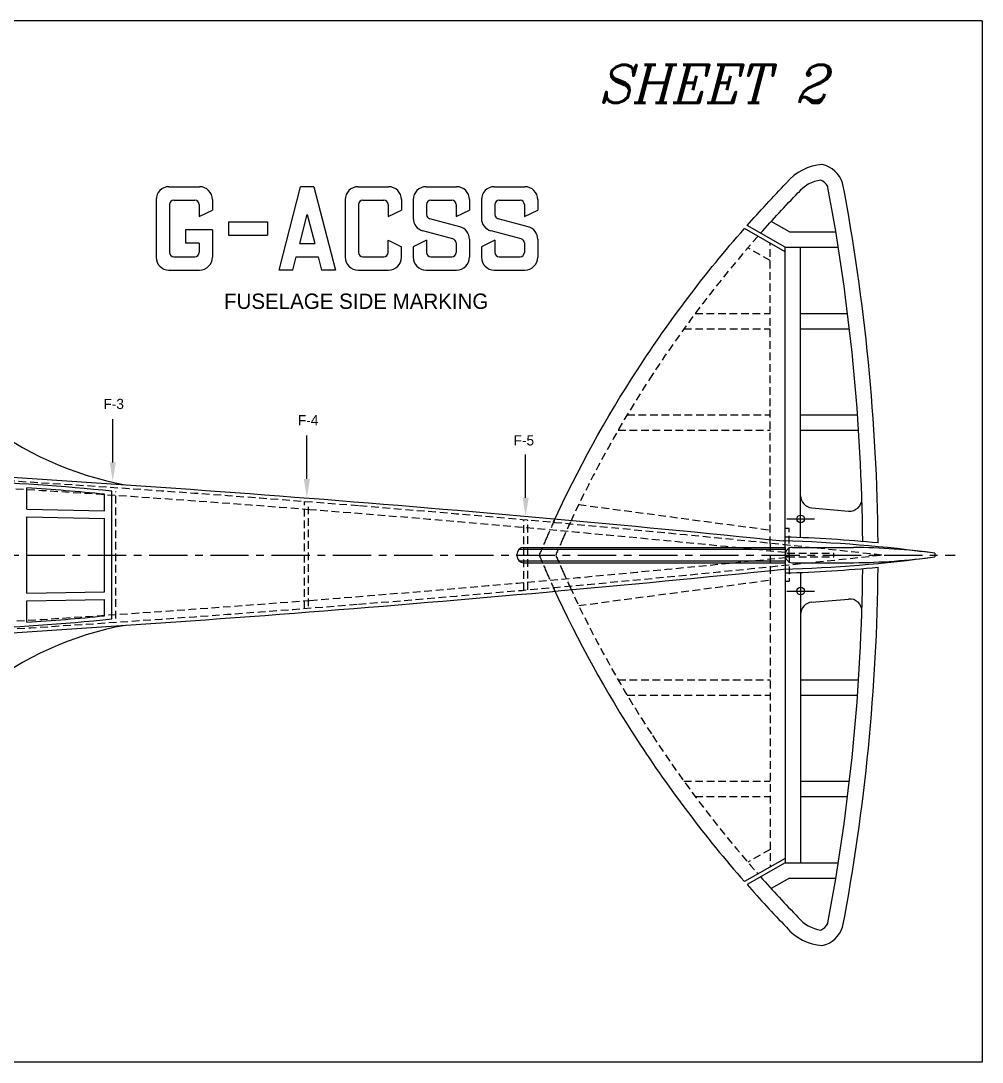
# Model space of a CAD drawing. Extents: x -15.3 to 78.7, y -34 to 0.
# Drawn here: x 47.3 to 78.69, y -34.04 to -0.04 of the extents above; entities that cross this region are included whole.
import ezdxf
from ezdxf.enums import TextEntityAlignment as Align

# ---------------------------------------------------------------- set-up
doc = ezdxf.new("R2010")
doc.units = 0
doc.linetypes.add('CENTER', pattern=[2, 1.25, -0.25, 0.25, -0.25])
doc.linetypes.add('HIDDEN', pattern=[0.375, 0.25, -0.125])
doc.layers.get('0').update_dxf_attribs({"linetype": 'CONTINUOUS'})
for name, color, linetype in [('1', 7, 'CONTINUOUS'), ('2', 7, 'CONTINUOUS'), ('6', 7, 'CONTINUOUS')]:
    doc.layers.add(name, color=color, linetype=linetype)
doc.styles.add('ROMANC', font='ROMANC', dxfattribs={"height": 0.2})
doc.styles.get("Standard").update_dxf_attribs({"font": 'txt', "height": 0.2})

# ---------------------------------------------------------------- blocks, each defined once
blk = doc.blocks.new('ARROWD')
at = {"layer": '2', "color": 7, "linetype": 'CONTINUOUS'}
blk.add_line((-0.0031, 0.0936), (-0.0031, 0.3561), dxfattribs=at)
blk.add_solid([(0.0157, 0.0936), (-0.0218, 0.0936), (-0.0031, -0.0189)], dxfattribs=at)
blk = doc.blocks.new('GA')
at = {"layer": '1', "color": 7, "linetype": 'CONTINUOUS'}
for p, q in [((-4.162, 0.8898), (-3.4494, 0.8898)), ((-1.5946, -1.0541), (-1.0946, 0.8898)), ((-0.7821, 0.8898), (-1.0946, 0.8898)), ((-0.7821, 0.8898), (-0.2821, -1.0541)), ((0.2483, 0.8898), (0.9608, 0.8898)), ((1.833, 0.8898), (2.5456, 0.8898)), ((3.426, 0.8898), (4.1385, 0.8898)), ((-4.462, 0.5898), (-4.462, -0.754)), ((-4.0494, 0.5773), (-3.5619, 0.5773)), ((-3.1495, 0.5898), (-3.1495, 0.3471)), ((-0.0517, 0.5898), (-0.0517, -0.754)), ((0.3608, 0.5773), (0.8483, 0.5773)), ((1.2608, 0.5898), (1.2608, 0.3471)), ((1.533, 0.5898), (1.533, 0.1533)), ((1.9456, 0.5773), (2.433, 0.5773)), ((2.8455, 0.5898), (2.8455, 0.3471)), ((3.126, 0.5898), (3.126, 0.1533)), ((3.5384, 0.5773), (4.026, 0.5773)), ((4.4385, 0.5898), (4.4385, 0.3471)), ((-4.1494, 0.4773), (-4.1494, -0.6416)), ((-3.4619, 0.4773), (-3.4619, 0.1953)), ((-3.4619, 0.1953), (-3.1495, 0.3471)), ((0.2607, 0.4773), (0.2607, -0.6416)), ((0.9483, 0.4773), (0.9483, 0.1953)), ((0.9483, 0.1953), (1.2608, 0.3471)), ((1.8456, 0.4773), (1.8456, 0.2396)), ((2.5331, 0.4773), (2.5331, 0.1953)), ((2.5331, 0.1953), (2.8455, 0.3471)), ((3.4384, 0.4773), (3.4384, 0.2396)), ((4.126, 0.4773), (4.126, 0.1953)), ((4.126, 0.1953), (4.4385, 0.3471)), ((-2.7744, 0.0709), (-1.8665, 0.0709)), ((-2.7744, 0.0709), (-2.7744, -0.2416)), ((-1.8665, 0.0709), (-1.8665, -0.2416)), ((-1.1127, -0.4349), (-0.9384, 0.2428)), ((-0.9384, 0.2428), (-0.7641, -0.4349)), ((2.6231, -0.0456), (1.9196, 0.143)), ((4.216, -0.0456), (3.5125, 0.143)), ((-3.1495, -0.1165), (-3.7799, -0.1165)), ((-3.7799, -0.1165), (-3.7799, -0.4291)), ((-3.1495, -0.1165), (-3.1495, -0.754)), ((-2.7744, -0.2416), (-1.8665, -0.2416)), ((2.4589, -0.325), (1.7554, -0.1366)), ((4.0519, -0.325), (3.3485, -0.1366)), ((-3.4619, -0.4291), (-3.7799, -0.4291)), ((-3.4619, -0.4291), (-3.4619, -0.6416)), ((-1.1127, -0.4349), (-0.7641, -0.4349)), ((0.9483, -0.3595), (1.2608, -0.5113)), ((0.9483, -0.6415), (0.9483, -0.3595)), ((1.8456, -0.3595), (1.533, -0.5113)), ((1.8456, -0.3595), (1.8456, -0.6416)), ((2.5331, -0.4215), (2.5331, -0.6416)), ((2.8455, -0.3353), (2.8455, -0.754)), ((3.4384, -0.3595), (3.126, -0.5113)), ((3.4384, -0.3595), (3.4384, -0.6416)), ((4.126, -0.4215), (4.126, -0.6416)), ((4.4385, -0.3353), (4.4385, -0.754)), ((1.2608, -0.754), (1.2608, -0.5113)), ((1.533, -0.5113), (1.533, -0.754)), ((3.126, -0.5113), (3.126, -0.754)), ((-4.0494, -0.7416), (-3.5619, -0.7416)), ((-1.272, -1.0541), (-1.1931, -0.7473)), ((-1.1931, -0.7473), (-0.6837, -0.7473)), ((-0.6837, -0.7473), (-0.6048, -1.0541)), ((0.3608, -0.7416), (0.8483, -0.7416)), ((1.9456, -0.7416), (2.433, -0.7416)), ((3.5384, -0.7416), (4.026, -0.7416)), ((-4.162, -1.0541), (-3.4494, -1.0541)), ((-4.162, -1.0541), (-3.4494, -1.0541)), ((-1.272, -1.0541), (-1.5946, -1.0541)), ((-0.2821, -1.0541), (-0.6048, -1.0541)), ((0.2483, -1.0541), (0.9608, -1.0541)), ((0.2483, -1.0541), (0.9608, -1.0541)), ((1.833, -1.0541), (2.5456, -1.0541)), ((1.833, -1.0541), (2.5456, -1.0541)), ((3.426, -1.0541), (4.1385, -1.0541)), ((3.426, -1.0541), (4.1385, -1.0541))]:
    blk.add_line(p, q, dxfattribs=at)
for centre, radius, start, end in [((-4.161912, 0.589803), 0.299999, 90, 180), ((-3.449413, 0.589803), 0.299999, 0, 90), ((0.24828, 0.589803), 0.299999, 90, 180), ((0.960778, 0.589803), 0.299999, 0, 90), ((1.833077, 0.589803), 0.299999, 90, 180), ((2.545575, 0.589803), 0.299999, 0, 90), ((3.425974, 0.589803), 0.299999, 90, 180), ((4.138472, 0.589803), 0.299999, 0, 90), ((-4.049412, 0.477303), 0.1, 90, 180), ((-3.561913, 0.477303), 0.1, 0, 90), ((0.360779, 0.477303), 0.1, 90, 180), ((0.848278, 0.477303), 0.1, 0, 90), ((1.945576, 0.477303), 0.1, 90, 180), ((2.433075, 0.477303), 0.1, 0, 90), ((3.538473, 0.477303), 0.1, 90, 180), ((4.025972, 0.477303), 0.1, 0, 90), ((1.833077, 0.153319), 0.299999, 180, 255.0041528), ((1.945576, 0.239641), 0.1, 180, 255.0034028), ((3.425974, 0.153319), 0.299999, 180, 255.0041528), ((3.538473, 0.239641), 0.1, 180, 255.0034028), ((2.545575, -0.335343), 0.299999, 0, 75.0120194), ((4.138472, -0.335343), 0.299999, 0, 75.0120194), ((2.433075, -0.421604), 0.1, 0, 74.9830611), ((4.025972, -0.421604), 0.1, 0, 74.9830611), ((-4.049412, -0.641594), 0.1, 180, 270), ((-3.561913, -0.641594), 0.1, 270, 0), ((0.360779, -0.641594), 0.1, 180, 270), ((0.848278, -0.641594), 0.1, 270, 0), ((1.945576, -0.641594), 0.1, 180, 270), ((2.433075, -0.641594), 0.1, 270, 0), ((3.538473, -0.641594), 0.1, 180, 270), ((4.025972, -0.641594), 0.1, 270, 0), ((-4.161912, -0.754094), 0.299999, 180, 270), ((-3.449413, -0.754094), 0.299999, 270, 360), ((0.24828, -0.754094), 0.299999, 180, 270), ((0.960778, -0.754094), 0.299999, 270, 360), ((1.833077, -0.754094), 0.299999, 180, 270), ((2.545575, -0.754094), 0.299999, 270, 360), ((3.425974, -0.754094), 0.299999, 180, 270), ((4.138472, -0.754094), 0.299999, 270, 360)]:
    blk.add_arc(centre, radius, start, end, dxfattribs=at)

msp = doc.modelspace()

# ---------------------------------------------------------------- linework, layer by layer
at = {"layer": '1', "color": 253, "linetype": 'CONTINUOUS'}
for p, q in [((78.6873, -0.0368), (-15.3127, -0.0368)), ((78.6873, -0.0368), (78.6873, -34.0368)), ((78.6873, -34.0368), (-15.3127, -34.0368))]:
    msp.add_line(p, q, dxfattribs=at)
at = {"layer": '1', "color": 3, "linetype": 'CONTINUOUS'}
for p, q in [((72.2592, -7.4304), (71.0087, -6.7215)), ((72.391, -6.9304), (71.7937, -6.5919)), ((72.2592, -7.5743), (70.9244, -6.8174)), ((72.391, -6.9304), (73.9084, -6.9304)), ((72.2592, -17.2288), (72.2592, -7.4304)), ((72.2592, -7.4304), (73.989, -7.4304)), ((72.7593, -16.9108), (72.7593, -7.4304)), ((72.7593, -9.5977), (74.2936, -9.5977)), ((72.7593, -10.0977), (74.3536, -10.0977)), ((72.7593, -12.9044), (74.6178, -12.9044)), ((72.7593, -13.4044), (74.6523, -13.4044)), ((73.1248, -15.94), (74.3248, -16.0431)), ((63.5653, -17.2913), (72.2592, -17.2913)), ((63.7229, -17.2288), (72.2592, -17.2288)), ((72.2592, -17.2288), (72.2592, -17.7287)), ((72.4883, -17.2288), (74.4882, -17.2288)), ((63.4928, -17.4988), (63.4928, -17.4589)), ((63.5652, -17.6662), (72.2592, -17.6662)), ((72.2592, -17.4981), (72.2592, -17.4597)), ((77.1389, -17.4194), (77.1389, -17.538)), ((63.7229, -17.7287), (72.2592, -17.7287)), ((72.2592, -17.7287), (72.2592, -27.527)), ((72.4883, -17.7287), (74.4882, -17.7287)), ((72.7593, -18.0467), (72.7593, -27.527)), ((73.1248, -19.0175), (74.3248, -18.9144)), ((72.7593, -21.5531), (74.6523, -21.5531)), ((72.7593, -22.0531), (74.6178, -22.0531)), ((72.7593, -24.86), (74.3536, -24.86)), ((72.7593, -25.36), (74.2936, -25.36)), ((72.2592, -27.3834), (70.9244, -28.1402)), ((72.2592, -27.527), (71.0087, -28.2361)), ((72.2592, -27.527), (73.989, -27.527)), ((72.391, -28.0271), (71.7937, -28.3658)), ((72.391, -28.0271), (73.9084, -28.0271))]:
    msp.add_line(p, q, dxfattribs=at)
at = {"layer": '1', "color": 4, "linetype": 'HIDDEN'}
msp.add_line((50.3997, -19.5489), (50.3997, -15.4088), dxfattribs=at)
at = {"layer": '1', "color": 3, "linetype": 'CONTINUOUS'}
for points in [[(71.008715, -6.7214, -0.005636), (71.64331, -6.017891, -0.005598), (72.29577, -5.326465, -0.005598)], [(71.451961, -6.972736, -0.005435), (72.058388, -6.303284, -0.005399), (72.681244, -5.644941, -0.005399)], [(64.694019, -16.398314, -0.03717), (67.42904, -11.426592, -0.03577), (70.924411, -6.817302, -0.03577)], [(41.194823, -14.603372, -0.006078), (56.713425, -15.621485, -0.006082), (72.198599, -17.016296, -0.006082)], [(41.194823, -20.354183, 0.006078), (56.713411, -19.336071, 0.006082), (72.198571, -17.941261, 0.006082)], [(64.694019, -18.559241, 0.03717), (67.42904, -23.530963, 0.03577), (70.924411, -28.140252, 0.03577)], [(71.451961, -27.984819, 0.005435), (72.058388, -28.654271, 0.005399), (72.681244, -29.312614, 0.005399)], [(71.008715, -28.236155, 0.005636), (71.64331, -28.939664, 0.005598), (72.29577, -29.63109, 0.005598)]]:
    msp.add_lwpolyline(points, format="xyb", dxfattribs=at)
for centre, radius, start, end in [((73.589991, -6.413921), 1.690434, 94.1934889, 139.9616639), ((73.252725, -5.634205), 0.931039, 19.3012278, 76.7335944), ((73.589991, -6.413921), 1.190417, 98.3189556, 139.9616639), ((73.252725, -5.634205), 0.431022, 25.1439917, 67.4873389), ((9.045364, -17.663434), 66.244979, 0.50299444, 10.733), ((9.045364, -17.663434), 65.744962, 0.54569167, 10.68383333), ((52.606451, -4.705272), 10.649186, 203.8758111, 259.7076806), ((73.1592, -15.541478), 0.400014, 180, 265.0623944), ((74.35912, -15.644621), 0.400014, 265.0877778, 1.7704167), ((70.812677, -64.464342), 47.59332, 84.6046111, 88.2583556), ((63.722879, -17.458777), 0.230008, 90, 180), ((70.812677, -64.464342), 47.468316, 82.3412167, 88.3269472), ((72.489177, -17.458777), 0.230008, 90, 180.2242), ((74.282575, -38.59878), 21.371, 82.3190944, 89.4488556), ((63.722879, -17.498778), 0.230008, 180, 270), ((70.812677, 29.506787), 47.468316, 271.6730528, 277.6587833), ((72.489177, -17.498778), 0.230008, 179.8256222, 270), ((74.282575, 3.641226), 21.371, 270.5511444, 277.6809056), ((70.812677, 29.506787), 47.59332, 271.7416444, 275.3953889), ((9.045364, -17.294121), 65.744962, 349.31616667, 359.45430833), ((9.045364, -17.294121), 66.244979, 349.267, 359.49700556), ((73.1592, -19.416077), 0.400014, 94.9376056, 180), ((74.35912, -19.312934), 0.400014, 358.2295833, 94.9122222), ((52.606451, -30.252282), 10.649186, 100.2923194, 156.1241889), ((73.589991, -28.543634), 1.190417, 220.0383361, 261.6810444), ((73.252725, -29.32335), 0.431022, 292.5126611, 334.8560083), ((73.589991, -28.543634), 1.690434, 220.0383361, 265.8065111), ((73.252725, -29.32335), 0.931039, 283.2664056, 340.6987722)]:
    msp.add_arc(centre, radius, start, end, dxfattribs=at)
at = {"layer": '1', "color": 2, "linetype": 'CONTINUOUS'}
for centre, radius, start, end in [((43.591804, -78.594483), 63.551465, 83.96620278, 92.69072778), ((43.591804, -78.594483), 63.426461, 84.17841944, 86.47978889), ((43.591804, 43.636928), 63.551465, 267.30927222, 276.03379722), ((43.591804, 43.636928), 63.426461, 273.52021111, 275.82158056)]:
    msp.add_arc(centre, radius, start, end, dxfattribs=at)
at = {"layer": '2', "color": 4, "linetype": 'HIDDEN'}
for p, q in [((71.7591, -7.8656), (71.0324, -7.4535)), ((71.7591, -17.1183), (71.7591, -7.2907)), ((69.3133, -9.5977), (71.7591, -9.5977)), ((68.9457, -10.0977), (71.7591, -10.0977)), ((67.0943, -12.9044), (71.7591, -12.9044)), ((66.8, -13.4044), (71.7591, -13.4044)), ((56.5633, -19.2223), (56.5633, -15.7352)), ((56.6884, -19.1496), (56.6884, -15.8079)), ((65.5129, -15.83), (71.7591, -16.6617)), ((63.7256, -18.626), (63.7256, -16.3315)), ((63.8505, -18.615), (63.8505, -16.3426)), ((72.3842, -16.6143), (72.2592, -16.6143)), ((72.3842, -17.4789), (72.3842, -16.6143)), ((71.7591, -17.1183), (71.7591, -17.8393)), ((72.3217, -17.4164), (73.8484, -17.4164)), ((72.3217, -17.5414), (73.8484, -17.5414)), ((72.3842, -17.4789), (72.3842, -18.3432)), ((73.8484, -17.5414), (73.8484, -17.4164)), ((71.7591, -17.8393), (71.7591, -27.6668)), ((65.5129, -19.1275), (71.7591, -18.296)), ((72.3842, -18.3432), (72.2592, -18.3432)), ((66.8, -21.5531), (71.7591, -21.5531)), ((67.0943, -22.0531), (71.7591, -22.0531)), ((68.9457, -24.86), (71.7591, -24.86)), ((69.3133, -25.36), (71.7591, -25.36)), ((71.7591, -27.0919), (71.0324, -27.5041))]:
    msp.add_line(p, q, dxfattribs=at)
at = {"layer": '2', "color": 2, "linetype": 'CONTINUOUS'}
msp.add_line((50.2721, -19.5624), (50.2721, -15.3951), dxfattribs=at)
at = {"layer": '2', "color": 1, "linetype": 'CENTER'}
for p, q in [((72.3106, -16.3008), (73.2078, -16.3008)), ((7.4834, -17.4789), (77.8024, -17.4789)), ((72.3106, -18.6567), (73.2078, -18.6567))]:
    msp.add_line(p, q, dxfattribs=at)
at = {"layer": '2', "color": 4, "linetype": 'HIDDEN'}
for points in [[(65.220321, -16.448412, -0.0369), (67.923736, -11.581322, -0.0355), (71.367338, -7.068521, -0.0355)], [(41.187706, -14.728173, -0.006712), (58.319254, -15.873902, -0.006716), (75.408722, -17.478776, -0.006716)], [(41.173471, -14.977776, -0.006098), (56.733146, -15.999163, -0.006101), (72.259161, -17.399466, -0.006101)], [(64.221743, -17.478777, -0.004147), (64.463062, -16.915001, -0.004133), (64.714109, -16.354347, -0.004133)], [(64.763618, -17.478777, -0.004015), (64.997404, -16.940651, -0.004001), (65.240194, -16.405446, -0.004001)], [(41.173471, -19.979778, 0.006098), (56.733146, -18.958391, 0.006101), (72.259161, -17.558089, 0.006101)], [(41.187706, -20.229381, 0.006712), (58.319254, -19.083652, 0.006716), (75.408722, -17.478779, 0.006716)], [(64.221743, -17.478778, 0.004147), (64.463062, -18.042554, 0.004133), (64.714109, -18.603208, 0.004133)], [(64.763618, -17.478777, 0.004015), (64.997404, -18.016903, 0.004001), (65.240194, -18.552109, 0.004001)], [(65.220321, -18.509142, 0.0369), (67.923736, -23.376232, 0.0355), (71.367338, -27.889034, 0.0355)]]:
    msp.add_lwpolyline(points, format="xyb", dxfattribs=at)
at = {"layer": '2', "color": 3, "linetype": 'CONTINUOUS'}
for centre in [(72.759187, -16.300837), (72.759187, -18.656717)]:
    msp.add_circle(centre, 0.124836, dxfattribs=at)
at = {"layer": '2', "color": 4, "linetype": 'HIDDEN'}
msp.add_circle((72.321672, -17.478777), 0.062502, dxfattribs=at)
at = {"layer": '2', "color": 3, "linetype": 'CONTINUOUS'}
for centre, start, end in [((73.552377, -5.493557), 10.6838333, 25.1439917), ((73.552377, -29.463998), 334.8560083, 349.3161667)]:
    msp.add_arc(centre, 0.100003, start, end, dxfattribs=at)
at = {"layer": '6', "color": 2, "linetype": 'CONTINUOUS'}
for p, q in [((47.4862, -15.9788), (47.4862, -15.2877)), ((50.0252, -16.0322), (50.0252, -15.4951)), ((47.4862, -15.9788), (50.0252, -16.0322)), ((47.4862, -18.7288), (47.4862, -16.2289)), ((47.4862, -16.2289), (50.0252, -16.2823)), ((50.0252, -18.6752), (50.0252, -16.2823)), ((47.4862, -18.7288), (50.0252, -18.6752)), ((47.4862, -18.9789), (50.0252, -18.9253)), ((47.4862, -19.6698), (47.4862, -18.9789)), ((50.0252, -19.4624), (50.0252, -18.9253))]:
    msp.add_line(p, q, dxfattribs=at)

# ---------------------------------------------------------------- block references
at = {"layer": '1', "color": 7, "linetype": 'CONTINUOUS', "xscale": 1.40005, "yscale": 1.40005}
msp.add_blockref('GA', (57.9603, -6.6993), dxfattribs=at)
at = {"layer": '2', "color": 7, "linetype": 'CONTINUOUS', "xscale": 5.378416, "yscale": 5.378416}
for p in [(50.3141, -14.9576), (56.6518, -15.4957), (63.7958, -16.1106)]:
    msp.add_blockref('ARROWD', p, dxfattribs=at)

# ---------------------------------------------------------------- texts
at = {"color": 1, "linetype": 'CONTINUOUS', "style": 'ROMANC', "oblique": 15}
msp.add_text('SHEET 2', height=1.2337, dxfattribs=at).set_placement((69.8929, -2.0923), align=Align.MIDDLE)
at = {"layer": '1', "color": 3, "linetype": 'CONTINUOUS'}
for s, p in [('F-3', (49.9939, -12.7118)), ('F-4', (56.3428, -13.2448)), ('F-5', (63.3879, -13.901))]:
    msp.add_text(s, height=0.3329, dxfattribs=at).set_placement(p)
at = {"layer": '6', "color": 3, "linetype": 'CONTINUOUS'}
msp.add_text('FUSELAGE SIDE MARKING', height=0.5007, dxfattribs=at).set_placement((58.2463, -9.1916), align=Align.MIDDLE)

doc.saveas('drawing.dxf')
